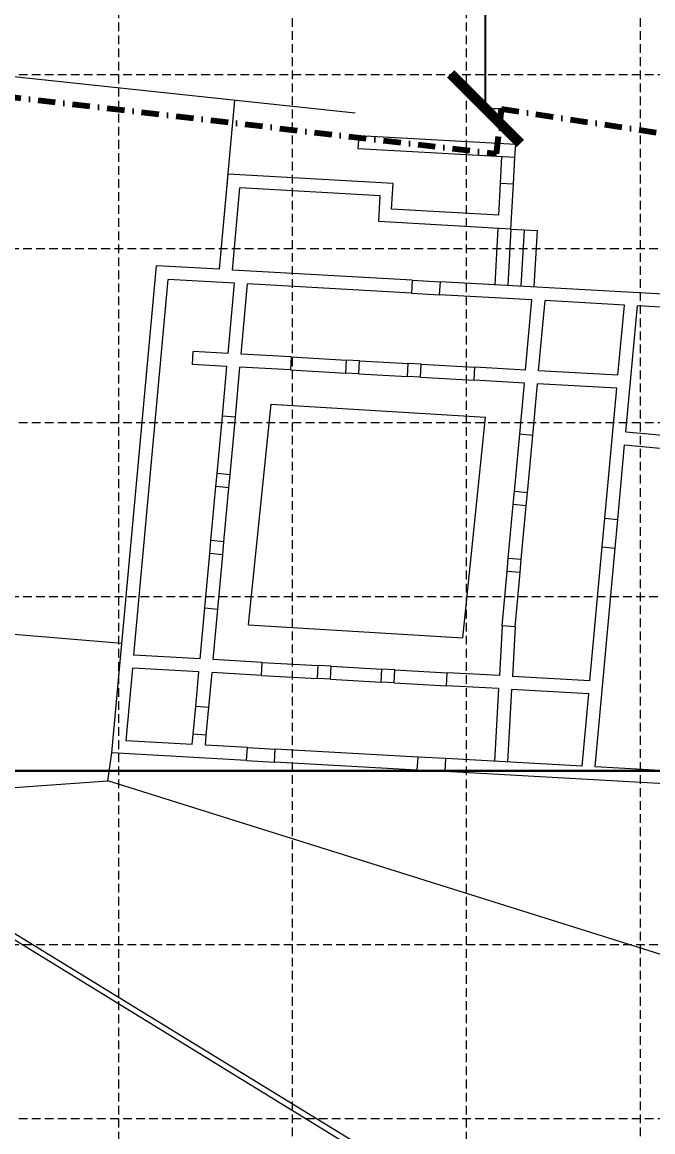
# Model space of a CAD drawing. Header units: millimetres. Extents: x 4203764 to 12476749, y 34048 to 3000914.
# Drawn here: x 12074788 to 12092919, y 2296097 to 2327981 of the extents above; entities that cross this region are included whole.
import ezdxf

# ---------------------------------------------------------------- set-up
doc = ezdxf.new("R2010")
doc.units = ezdxf.units.MM
doc.header["$MEASUREMENT"] = 0
doc.linetypes.add('DASHDOTX2', pattern=[2, 1, -0.5, 0, -0.5])
doc.linetypes.add('DASHED', pattern=[0.75, 0.5, -0.25])
for name, color, linetype, lineweight in [('4', 1, 'Continuous', 35), ('A_SITE EDGE', 1, 'Continuous', 50), ('building property', 253, 'Continuous', 15), ('dimensions', 7, 'Continuous', 25), ('outer profile and ghats', 1, 'Continuous', 9), ('wall', 22, 'Continuous', 9)]:
    doc.layers.add(name, color=color, linetype=linetype, lineweight=lineweight)
doc.styles.get("Standard").update_dxf_attribs({"font": 'arial.ttf'})
doc.dimstyles.get("Standard").update_dxf_attribs({"dimtxt": 10000, "dimasz": 2000, "dimexe": 0.18, "dimexo": 0.0625, "dimgap": 0.09, "dimtad": 0, "dimtih": 1, "dimtoh": 1, "dimdec": 4, "dimzin": 0, "dimdsep": 46, "dimtxsty": 'Standard', "dimblk": 'ARCHTICK', "dimcen": 0, "dimadec": 0, "dimazin": 0, "dimtfac": 1, "dimtdec": 4, "dimtofl": 0, "dimtmove": 0, "dimatfit": 3, "dimldrblk": 'ARCHTICK', "dimfxl": 0, "dimtolj": 1, "dimtzin": 0, "dimlwe": 18, "dimarcsym": 0})

# ---------------------------------------------------------------- blocks, each defined once
blk = doc.blocks.new('GRID')
at = {"layer": 'building property', "color": 253, "linetype": 'DASHED', "lineweight": 15, "ltscale": 500}
for p, q in [((12901403, 2126471), (12901403, 2336721)), ((12911403, 2126471), (12911403, 2336721)), ((12896403, 2121471), (12896403, 2331721)), ((12906403, 2121471), (12906403, 2331721)), ((13056903, 2326471), (12611403, 2326471)), ((13061903, 2321471), (12616403, 2321471)), ((13056903, 2316471), (12611403, 2316471)), ((13061903, 2311471), (12616403, 2311471)), ((13056903, 2306471), (12611403, 2306471)), ((13061903, 2301471), (12616403, 2301471)), ((13056903, 2296471), (12611403, 2296471))]:
    blk.add_line(p, q, dxfattribs=at)
blk = doc.blocks.new('_ArchTick')
at = {"color": 0, "linetype": 'ByBlock', "lineweight": 30, "const_width": 0.15}
blk.add_lwpolyline([(-0.5, -0.5), (0.5, 0.5)], dxfattribs=at)
blk = doc.blocks.new('*D35')
at = {"layer": 'Defpoints', "color": 0, "lineweight": 30}
for p in [(12088108, 2444423), (12089217, 2444423), (12088571, 2325494)]:
    blk.add_point(p, dxfattribs=at)
at = {"layer": 'dimensions', "color": 0, "linetype": 'DASHED', "lineweight": 18}
for p, q in [((12089217, 2444423), (12088107, 2444423)), ((12088571, 2325494), (12088107, 2325494))]:
    blk.add_line(p, q, dxfattribs=at)
at = {"layer": 'dimensions', "color": 0, "lineweight": -2}
for p, q in [((12088108, 2444423), (12088108, 2385980)), ((12088108, 2325494), (12088108, 2383937))]:
    blk.add_line(p, q, dxfattribs=at)
at = {"layer": 'dimensions', "color": 0, "lineweight": -2, "xscale": 2000, "yscale": 2000, "zscale": 2000}
for p, rotation in [((12088108, 2444423), 90), ((12088108, 2325494), 270)]:
    blk.add_blockref('_ArchTick', p, dxfattribs=dict(at, rotation=rotation))
at = {"layer": 'dimensions', "color": 0, "lineweight": 35, "insert": (12088108, 2384959), "char_height": 2000, "attachment_point": 5}
blk.add_mtext('\\A1;118928', dxfattribs=at)
blk = doc.blocks.new('*D43')
at = {"layer": '4', "color": 0, "linetype": 'DASHED', "lineweight": 18}
for p, q in [((11789424, 2546471), (11756492, 2546471)), ((12167563, 2261471), (11756492, 2261471))]:
    blk.add_line(p, q, dxfattribs=at)
at = {"layer": '4', "color": 0, "lineweight": -2}
for p, q in [((11756492, 2546471), (11756492, 2409077)), ((11756492, 2261471), (11756492, 2398865))]:
    blk.add_line(p, q, dxfattribs=at)
at = {"layer": 'Defpoints', "color": 0, "lineweight": 30}
for p in [(11756492, 2546471), (11789424, 2546471), (12167563, 2261471)]:
    blk.add_point(p, dxfattribs=at)
at = {"layer": '4', "color": 0, "lineweight": -2, "xscale": 2000, "yscale": 2000, "zscale": 2000}
for p, rotation in [((11756492, 2546471), 90), ((11756492, 2261471), 270)]:
    blk.add_blockref('_ArchTick', p, dxfattribs=dict(at, rotation=rotation))
at = {"layer": '4', "color": 0, "lineweight": 30, "insert": (11756492, 2403971), "char_height": 10000, "attachment_point": 5}
blk.add_mtext('\\A1;285000.0000', dxfattribs=at)

msp = doc.modelspace()

# ---------------------------------------------------------------- linework, layer by layer
at = {"layer": '4', "lineweight": 30}
msp.add_xline((11792562.75326, 2306470.7114), (1, 0), dxfattribs=at)
at = {"layer": 'A_SITE EDGE', "linetype": 'DASHDOTX2', "lineweight": 80, "ltscale": 500}
msp.add_lwpolyline([(12074249.19988, 2325859.9204), (12088419.98327, 2324202.70939), (12088571.04782, 2325494.45983), (12107775.40323, 2322526.4629), (12108545.13985, 2323775.8078), (12123663.33992, 2317215.88102), (12122053.3039, 2311843.92702), (12131344.39031, 2309231.79194), (12130428.47048, 2304375.23791), (12129490.43524, 2304625.75392), (12128634.22305, 2301864.3428), (12137523.08205, 2298301.60724)], dxfattribs=at)
at = {"layer": 'building property'}
for p, q in [((12084451.8389, 2324341.00256), (12084472.80879, 2324715.52672)), ((12084451.8389, 2324341.00256), (12084472.80879, 2324715.52672)), ((12088976.79153, 2324463.34532), (12084472.80879, 2324715.52672)), ((12088976.79153, 2324463.34532), (12084472.80879, 2324715.52672)), ((12088955.82164, 2324088.82115), (12084451.8389, 2324341.00256)), ((12088955.82164, 2324088.82115), (12084451.8389, 2324341.00256)), ((12088955.82164, 2324088.82115), (12088976.79153, 2324463.34532)), ((12080455.95725, 2320879.27888), (12080706.23823, 2323612.91485)), ((12080455.95725, 2320879.27888), (12080706.23823, 2323612.91485)), ((12085451.20474, 2323347.24059), (12080706.23823, 2323612.91485)), ((12085451.20474, 2323347.24059), (12080706.23823, 2323612.91485)), ((12080830.7158, 2320858.29586), (12081046.77475, 2323218.14967)), ((12080830.7158, 2320858.29586), (12081046.77475, 2323218.14967)), ((12085080.0003, 2322992.32632), (12081046.77475, 2323218.14967)), ((12085080.0003, 2322992.32632), (12081046.77475, 2323218.14967)), ((12085409.62877, 2322604.69), (12085451.20474, 2323347.24059)), ((12085409.62877, 2322604.69), (12085451.20474, 2323347.24059)), ((12088487.37709, 2322432.36454), (12088538.96191, 2323353.67409)), ((12088487.37709, 2322432.36454), (12088538.96191, 2323353.67409)), ((12088538.96191, 2323353.67409), (12088913.48608, 2323332.7042)), ((12088538.96191, 2323353.67409), (12088913.48608, 2323332.7042)), ((12088840.93137, 2322036.87048), (12088913.48608, 2323332.7042)), ((12088840.93137, 2322036.87048), (12088913.48608, 2323332.7042)), ((12085038.42434, 2322249.77573), (12085080.0003, 2322992.32632)), ((12085038.42434, 2322249.77573), (12085080.0003, 2322992.32632)), ((12088487.37709, 2322432.36454), (12085409.62877, 2322604.69)), ((12088487.37709, 2322432.36454), (12085409.62877, 2322604.69)), ((12088840.93137, 2322036.87048), (12085038.42434, 2322249.77573)), ((12088840.93137, 2322036.87048), (12085038.42434, 2322249.77573)), ((12088466.4072, 2322057.84038), (12088375.59088, 2320435.85259)), ((12088466.4072, 2322057.84038), (12088375.59088, 2320435.85259)), ((12088840.93137, 2322036.87048), (12088750.11504, 2320414.8827)), ((12088840.93137, 2322036.87048), (12088750.11504, 2320414.8827)), ((12088840.93137, 2322036.87048), (12089589.9797, 2321994.9307)), ((12088840.93137, 2322036.87048), (12089589.9797, 2321994.9307)), ((12089215.45553, 2322015.90059), (12089124.63921, 2320393.91281)), ((12089215.45553, 2322015.90059), (12089124.63921, 2320393.91281)), ((12089589.9797, 2321994.9307), (12089499.16337, 2320372.94292)), ((12089589.9797, 2321994.9307), (12089499.16337, 2320372.94292)), ((12077366.81321, 2306981.82799), (12078648.47494, 2320980.48118)), ((12077366.81321, 2306981.82799), (12078648.47494, 2320980.48118)), ((12080455.95725, 2320879.27888), (12078648.47494, 2320980.48118)), ((12080455.95725, 2320879.27888), (12078648.47494, 2320980.48118)), ((12086002.58094, 2320568.71921), (12080830.7158, 2320858.29586)), ((12086002.58094, 2320568.71921), (12080830.7158, 2320858.29586)), ((12078000.87645, 2309793.04032), (12078989.01146, 2320585.71599)), ((12078000.87645, 2309793.04032), (12078989.01146, 2320585.71599)), ((12080892.62741, 2320479.1311), (12078989.01146, 2320585.71599)), ((12080892.62741, 2320479.1311), (12078989.01146, 2320585.71599)), ((12086002.58094, 2320568.71921), (12085981.61105, 2320194.19505)), ((12086002.58094, 2320568.71921), (12085981.61105, 2320194.19505)), ((12086801.79825, 2320523.97043), (12086780.82835, 2320149.44627)), ((12086801.79825, 2320523.97043), (12086780.82835, 2320149.44627)), ((12093573.15123, 2320144.83725), (12086801.79825, 2320523.97043)), ((12093573.15123, 2320144.83725), (12086801.79825, 2320523.97043)), ((12080708.02692, 2318462.875), (12080892.62741, 2320479.1311)), ((12080708.02692, 2318462.875), (12080892.62741, 2320479.1311)), ((12081082.78546, 2318441.89199), (12081267.38596, 2320458.14808)), ((12081082.78546, 2318441.89199), (12081267.38596, 2320458.14808)), ((12085981.61105, 2320194.19505), (12081267.38596, 2320458.14808)), ((12085981.61105, 2320194.19505), (12081267.38596, 2320458.14808)), ((12089444.47719, 2320000.30655), (12086780.82835, 2320149.44627)), ((12089444.47719, 2320000.30655), (12086780.82835, 2320149.44627)), ((12089259.8767, 2317984.05045), (12089444.47719, 2320000.30655)), ((12089259.8767, 2317984.05045), (12089444.47719, 2320000.30655)), ((12089634.63525, 2317963.06744), (12089819.23574, 2319979.32354)), ((12089634.63525, 2317963.06744), (12089819.23574, 2319979.32354)), ((12092100.43853, 2319851.59726), (12089819.23574, 2319979.32354)), ((12092100.43853, 2319851.59726), (12089819.23574, 2319979.32354)), ((12091915.83803, 2317835.34117), (12092100.43853, 2319851.59726)), ((12091915.83803, 2317835.34117), (12092100.43853, 2319851.59726)), ((12092143.48617, 2316207.57879), (12092475.19707, 2319830.61425)), ((12092143.48617, 2316207.57879), (12092475.19707, 2319830.61425)), ((12094515.78793, 2319716.36002), (12092475.19707, 2319830.61425)), ((12094515.78793, 2319716.36002), (12092475.19707, 2319830.61425)), ((12079685.47842, 2318144.42998), (12079706.44832, 2318518.95414)), ((12079685.47842, 2318144.42998), (12079706.44832, 2318518.95414)), ((12080708.02692, 2318462.875), (12079706.44832, 2318518.95414)), ((12080708.02692, 2318462.875), (12079706.44832, 2318518.95414)), ((12082521.40498, 2318361.34259), (12081082.78546, 2318441.89199)), ((12082521.40498, 2318361.34259), (12081082.78546, 2318441.89199)), ((12082521.40498, 2318361.34259), (12082500.43508, 2317986.81842)), ((12082521.40498, 2318361.34259), (12082500.43508, 2317986.81842)), ((12084091.07671, 2317897.75719), (12084112.04661, 2318272.28136)), ((12084091.07671, 2317897.75719), (12084112.04661, 2318272.28136)), ((12084486.57077, 2318251.31147), (12084112.04661, 2318272.28136)), ((12084486.57077, 2318251.31147), (12084112.04661, 2318272.28136)), ((12080673.80489, 2318089.09283), (12079685.47842, 2318144.42998)), ((12080673.80489, 2318089.09283), (12079685.47842, 2318144.42998)), ((12080543.10022, 2316661.50137), (12080673.80489, 2318089.09283)), ((12080543.10022, 2316661.50137), (12080673.80489, 2318089.09283)), ((12080916.64861, 2316627.30074), (12081048.56344, 2318068.10982)), ((12080916.64861, 2316627.30074), (12081048.56344, 2318068.10982)), ((12082500.43508, 2317986.81842), (12081048.56344, 2318068.10982)), ((12082500.43508, 2317986.81842), (12081048.56344, 2318068.10982)), ((12084465.60088, 2317876.7873), (12084486.57077, 2318251.31147)), ((12084465.60088, 2317876.7873), (12084486.57077, 2318251.31147)), ((12085864.54417, 2317798.45941), (12085885.51406, 2318172.98357)), ((12085864.54417, 2317798.45941), (12085885.51406, 2318172.98357)), ((12086260.03823, 2318152.01368), (12085885.51406, 2318172.98357)), ((12086260.03823, 2318152.01368), (12085885.51406, 2318172.98357)), ((12086239.06834, 2317777.48952), (12086260.03823, 2318152.01368)), ((12086239.06834, 2317777.48952), (12086260.03823, 2318152.01368)), ((12087779.98937, 2317691.21218), (12087800.95926, 2318065.73635)), ((12087779.98937, 2317691.21218), (12087800.95926, 2318065.73635)), ((12089259.8767, 2317984.05045), (12087800.95926, 2318065.73635)), ((12089259.8767, 2317984.05045), (12087800.95926, 2318065.73635)), ((12091915.83803, 2317835.34117), (12089634.63525, 2317963.06744)), ((12091915.83803, 2317835.34117), (12089634.63525, 2317963.06744)), ((12084465.60088, 2317876.7873), (12084091.07671, 2317897.75719)), ((12084465.60088, 2317876.7873), (12084091.07671, 2317897.75719)), ((12086239.06834, 2317777.48952), (12085864.54417, 2317798.45941)), ((12086239.06834, 2317777.48952), (12085864.54417, 2317798.45941)), ((12089225.65467, 2317610.26829), (12087779.98937, 2317691.21218)), ((12089225.65467, 2317610.26829), (12087779.98937, 2317691.21218)), ((12089091.14748, 2316141.14461), (12089225.65467, 2317610.26829)), ((12089091.14748, 2316141.14461), (12089225.65467, 2317610.26829)), ((12089464.69587, 2316106.94398), (12089600.41322, 2317589.28527)), ((12089464.69587, 2316106.94398), (12089600.41322, 2317589.28527)), ((12091881.61601, 2317461.559), (12089600.41322, 2317589.28527)), ((12091881.61601, 2317461.559), (12089600.41322, 2317589.28527)), ((12091539.68275, 2313726.87227), (12091881.61601, 2317461.559)), ((12091539.68275, 2313726.87227), (12091881.61601, 2317461.559)), ((12081290.58385, 2310660.07142), (12081942.77912, 2317000.70835)), ((12081290.58385, 2310660.07142), (12081942.77912, 2317000.70835)), ((12081942.77912, 2317000.70835), (12088112.76052, 2316634.05274)), ((12081942.77912, 2317000.70835), (12088112.76052, 2316634.05274)), ((12080916.64861, 2316627.30074), (12080543.10022, 2316661.50137)), ((12080916.64861, 2316627.30074), (12080543.10022, 2316661.50137)), ((12087460.56525, 2310293.41582), (12088112.76052, 2316634.05274)), ((12087460.56525, 2310293.41582), (12088112.76052, 2316634.05274)), ((12089464.69587, 2316106.94398), (12089091.14748, 2316141.14461)), ((12089464.69587, 2316106.94398), (12089091.14748, 2316141.14461)), ((12092143.48617, 2316207.57879), (12094551.03605, 2315987.15297)), ((12092143.48617, 2316207.57879), (12094551.03605, 2315987.15297)), ((12091913.23115, 2313692.67165), (12092109.28555, 2315834.03039)), ((12091913.23115, 2313692.67165), (12092109.28555, 2315834.03039)), ((12092109.28555, 2315834.03039), (12094516.83542, 2315613.60458)), ((12092109.28555, 2315834.03039), (12094516.83542, 2315613.60458)), ((12080357.6259, 2314635.70108), (12080391.82652, 2315009.24947)), ((12080357.6259, 2314635.70108), (12080391.82652, 2315009.24947)), ((12080765.37492, 2314975.04885), (12080391.82652, 2315009.24947)), ((12080765.37492, 2314975.04885), (12080391.82652, 2315009.24947)), ((12080731.17429, 2314601.50045), (12080765.37492, 2314975.04885)), ((12080731.17429, 2314601.50045), (12080765.37492, 2314975.04885)), ((12080731.17429, 2314601.50045), (12080357.6259, 2314635.70108)), ((12080731.17429, 2314601.50045), (12080357.6259, 2314635.70108)), ((12088906.23276, 2314121.45648), (12088940.43339, 2314495.00487)), ((12088906.23276, 2314121.45648), (12088940.43339, 2314495.00487)), ((12089313.98178, 2314460.80425), (12088940.43339, 2314495.00487)), ((12089313.98178, 2314460.80425), (12088940.43339, 2314495.00487)), ((12089279.78116, 2314087.25585), (12089313.98178, 2314460.80425)), ((12089279.78116, 2314087.25585), (12089313.98178, 2314460.80425)), ((12089279.78116, 2314087.25585), (12088906.23276, 2314121.45648)), ((12089279.78116, 2314087.25585), (12088906.23276, 2314121.45648)), ((12091539.68275, 2313726.87227), (12091913.23115, 2313692.67165)), ((12091539.68275, 2313726.87227), (12091913.23115, 2313692.67165)), ((12080181.71883, 2312714.39688), (12080215.91945, 2313087.94527)), ((12080181.71883, 2312714.39688), (12080215.91945, 2313087.94527)), ((12080589.46785, 2313053.74465), (12080215.91945, 2313087.94527)), ((12080589.46785, 2313053.74465), (12080215.91945, 2313087.94527)), ((12080555.26722, 2312680.19625), (12080589.46785, 2313053.74465)), ((12080555.26722, 2312680.19625), (12080589.46785, 2313053.74465)), ((12091112.30351, 2309058.92159), (12091464.3601, 2312904.1781)), ((12091112.30351, 2309058.92159), (12091464.3601, 2312904.1781)), ((12091261.9794, 2306579.52539), (12091837.9085, 2312869.97747)), ((12091261.9794, 2306579.52539), (12091837.9085, 2312869.97747)), ((12091464.3601, 2312904.1781), (12091837.9085, 2312869.97747)), ((12091464.3601, 2312904.1781), (12091837.9085, 2312869.97747)), ((12080555.26722, 2312680.19625), (12080181.71883, 2312714.39688)), ((12080555.26722, 2312680.19625), (12080181.71883, 2312714.39688)), ((12088730.32569, 2312200.15228), (12088764.52632, 2312573.70067)), ((12088730.32569, 2312200.15228), (12088764.52632, 2312573.70067)), ((12089138.07471, 2312539.50005), (12088764.52632, 2312573.70067)), ((12089138.07471, 2312539.50005), (12088764.52632, 2312573.70067)), ((12089103.87409, 2312165.95165), (12089138.07471, 2312539.50005)), ((12089103.87409, 2312165.95165), (12089138.07471, 2312539.50005)), ((12089103.87409, 2312165.95165), (12088730.32569, 2312200.15228)), ((12089103.87409, 2312165.95165), (12088730.32569, 2312200.15228)), ((12079904.49239, 2309686.45542), (12080038.78943, 2311153.28366)), ((12079904.49239, 2309686.45542), (12080038.78943, 2311153.28366)), ((12080038.78943, 2311153.28366), (12080412.33783, 2311119.08303)), ((12080038.78943, 2311153.28366), (12080412.33783, 2311119.08303)), ((12080279.25094, 2309665.47241), (12080412.33783, 2311119.08303)), ((12080279.25094, 2309665.47241), (12080412.33783, 2311119.08303)), ((12081290.58385, 2310660.07142), (12087460.56525, 2310293.41582)), ((12081290.58385, 2310660.07142), (12087460.56525, 2310293.41582)), ((12088587.39629, 2310639.03905), (12088507.09157, 2309204.78938)), ((12088587.39629, 2310639.03905), (12088507.09157, 2309204.78938)), ((12088960.94469, 2310604.83843), (12088587.39629, 2310639.03905)), ((12088960.94469, 2310604.83843), (12088587.39629, 2310639.03905)), ((12088960.94469, 2310604.83843), (12088881.3815, 2309183.8326)), ((12088960.94469, 2310604.83843), (12088881.3815, 2309183.8326)), ((12079904.49239, 2309686.45542), (12078000.87645, 2309793.04032)), ((12079904.49239, 2309686.45542), (12078000.87645, 2309793.04032)), ((12081687.29995, 2309586.63468), (12080279.25094, 2309665.47241)), ((12081687.29995, 2309586.63468), (12080279.25094, 2309665.47241)), ((12077775.79379, 2307334.62714), (12077966.65442, 2309419.25815)), ((12077775.79379, 2307334.62714), (12077966.65442, 2309419.25815)), ((12079870.27037, 2309312.67325), (12077966.65442, 2309419.25815)), ((12079870.27037, 2309312.67325), (12077966.65442, 2309419.25815)), ((12081666.33006, 2309212.11051), (12081687.29995, 2309586.63468)), ((12081666.33006, 2309212.11051), (12081687.29995, 2309586.63468)), ((12083277.40156, 2309121.9054), (12083298.37145, 2309496.42956)), ((12083277.40156, 2309121.9054), (12083298.37145, 2309496.42956)), ((12083672.89562, 2309475.45967), (12083298.37145, 2309496.42956)), ((12083672.89562, 2309475.45967), (12083298.37145, 2309496.42956)), ((12083651.92573, 2309100.93551), (12083672.89562, 2309475.45967)), ((12083651.92573, 2309100.93551), (12083672.89562, 2309475.45967)), ((12085108.40647, 2309019.38605), (12085129.37636, 2309393.91021)), ((12085108.40647, 2309019.38605), (12085129.37636, 2309393.91021)), ((12085503.90053, 2309372.94032), (12085129.37636, 2309393.91021)), ((12085503.90053, 2309372.94032), (12085129.37636, 2309393.91021)), ((12085482.93063, 2308998.41615), (12085503.90053, 2309372.94032)), ((12085482.93063, 2308998.41615), (12085503.90053, 2309372.94032)), ((12079779.55096, 2308321.81156), (12079870.27037, 2309312.67325)), ((12079779.55096, 2308321.81156), (12079870.27037, 2309312.67325)), ((12080153.09936, 2308287.61093), (12080245.02892, 2309291.69024)), ((12080153.09936, 2308287.61093), (12080245.02892, 2309291.69024)), ((12081666.33006, 2309212.11051), (12080245.02892, 2309291.69024)), ((12081666.33006, 2309212.11051), (12080245.02892, 2309291.69024)), ((12083651.92573, 2309100.93551), (12083277.40156, 2309121.9054)), ((12083651.92573, 2309100.93551), (12083277.40156, 2309121.9054)), ((12085482.93063, 2308998.41615), (12085108.40647, 2309019.38605)), ((12085482.93063, 2308998.41615), (12085108.40647, 2309019.38605)), ((12086989.80237, 2308914.04526), (12087010.77227, 2309288.56943)), ((12086989.80237, 2308914.04526), (12087010.77227, 2309288.56943)), ((12088507.09157, 2309204.78938), (12087010.77227, 2309288.56943)), ((12088507.09157, 2309204.78938), (12087010.77227, 2309288.56943)), ((12091112.30351, 2309058.92159), (12088881.3815, 2309183.8326)), ((12091112.30351, 2309058.92159), (12088881.3815, 2309183.8326)), ((12088486.12168, 2308830.26521), (12086989.80237, 2308914.04526)), ((12088486.12168, 2308830.26521), (12086989.80237, 2308914.04526)), ((12088486.12168, 2308830.26521), (12088369.16991, 2306741.49599)), ((12088486.12168, 2308830.26521), (12088369.16991, 2306741.49599)), ((12088860.41161, 2308809.30844), (12088743.45983, 2306720.53921)), ((12088860.41161, 2308809.30844), (12088743.45983, 2306720.53921)), ((12091078.08148, 2308685.13942), (12088860.41161, 2308809.30844)), ((12091078.08148, 2308685.13942), (12088860.41161, 2308809.30844)), ((12090887.22085, 2306600.50841), (12091078.08148, 2308685.13942)), ((12090887.22085, 2306600.50841), (12091078.08148, 2308685.13942)), ((12080153.09936, 2308287.61093), (12079779.55096, 2308321.81156)), ((12080153.09936, 2308287.61093), (12079779.55096, 2308321.81156)), ((12079679.40973, 2307228.04224), (12079706.5684, 2307524.6765)), ((12079679.40973, 2307228.04224), (12079706.5684, 2307524.6765)), ((12080080.1168, 2307490.47587), (12079706.5684, 2307524.6765)), ((12080080.1168, 2307490.47587), (12079706.5684, 2307524.6765)), ((12080054.16828, 2307207.05923), (12080080.1168, 2307490.47587)), ((12080054.16828, 2307207.05923), (12080080.1168, 2307490.47587)), ((12079679.40973, 2307228.04224), (12077775.79379, 2307334.62714)), ((12079679.40973, 2307228.04224), (12077775.79379, 2307334.62714)), ((12081262.57196, 2307139.39979), (12080054.16828, 2307207.05923)), ((12081262.57196, 2307139.39979), (12080054.16828, 2307207.05923)), ((12081241.60207, 2306764.87562), (12081262.57196, 2307139.39979)), ((12081241.60207, 2306764.87562), (12081262.57196, 2307139.39979)), ((12081241.60207, 2306764.87562), (12077366.81321, 2306981.82799)), ((12081241.60207, 2306764.87562), (12077366.81321, 2306981.82799)), ((12082040.81937, 2306720.12684), (12082061.78926, 2307094.65101)), ((12082040.81937, 2306720.12684), (12082061.78926, 2307094.65101)), ((12086167.88555, 2306864.74757), (12082061.78926, 2307094.65101)), ((12086167.88555, 2306864.74757), (12082061.78926, 2307094.65101)), ((12086146.91566, 2306490.2234), (12086167.88555, 2306864.74757)), ((12086146.91566, 2306490.2234), (12086167.88555, 2306864.74757)), ((12086946.13296, 2306445.47462), (12086967.10286, 2306819.99879)), ((12086946.13296, 2306445.47462), (12086967.10286, 2306819.99879)), ((12090887.22085, 2306600.50841), (12086967.10286, 2306819.99879)), ((12090887.22085, 2306600.50841), (12086967.10286, 2306819.99879)), ((12086146.91566, 2306490.2234), (12082040.81937, 2306720.12684)), ((12086146.91566, 2306490.2234), (12082040.81937, 2306720.12684)), ((12093302.57026, 2306465.27117), (12091261.9794, 2306579.52539)), ((12093302.57026, 2306465.27117), (12091261.9794, 2306579.52539)), ((12093268.34823, 2306091.489), (12086946.13296, 2306445.47462)), ((12093268.34823, 2306091.489), (12086946.13296, 2306445.47462)), ((12086254.10453, 2294633.43469), (12074529.02582, 2301818.9818)), ((12086029.30494, 2294579.47112), (12074574.70585, 2301599.25865))]:
    msp.add_line(p, q, dxfattribs=at)
at = {"layer": 'building property', "ltscale": 7}
for p, q in [((12088538.96191, 2323353.67409), (12088581.29747, 2324109.79104)), ((12088538.96191, 2323353.67409), (12088581.29747, 2324109.79104)), ((12088913.48608, 2323332.7042), (12088955.82164, 2324088.82115)), ((12088913.48608, 2323332.7042), (12088955.82164, 2324088.82115)), ((12086002.58094, 2320568.71921), (12086801.79825, 2320523.97043)), ((12086002.58094, 2320568.71921), (12086801.79825, 2320523.97043)), ((12085981.61105, 2320194.19505), (12086780.82835, 2320149.44627)), ((12085981.61105, 2320194.19505), (12086780.82835, 2320149.44627)), ((12082521.40498, 2318361.34259), (12084112.04661, 2318272.28136)), ((12082521.40498, 2318361.34259), (12084112.04661, 2318272.28136)), ((12082500.43508, 2317986.81842), (12084091.07671, 2317897.75719)), ((12082500.43508, 2317986.81842), (12084091.07671, 2317897.75719)), ((12084486.57077, 2318251.31147), (12085885.51406, 2318172.98357)), ((12084486.57077, 2318251.31147), (12085885.51406, 2318172.98357)), ((12086260.03823, 2318152.01368), (12087800.95926, 2318065.73635)), ((12086260.03823, 2318152.01368), (12087800.95926, 2318065.73635)), ((12084465.60088, 2317876.7873), (12085864.54417, 2317798.45941)), ((12084465.60088, 2317876.7873), (12085864.54417, 2317798.45941)), ((12086239.06834, 2317777.48952), (12087779.98937, 2317691.21218)), ((12086239.06834, 2317777.48952), (12087779.98937, 2317691.21218)), ((12080391.82652, 2315009.24947), (12080543.10022, 2316661.50137)), ((12080391.82652, 2315009.24947), (12080543.10022, 2316661.50137)), ((12080765.37492, 2314975.04885), (12080916.64861, 2316627.30074)), ((12080765.37492, 2314975.04885), (12080916.64861, 2316627.30074)), ((12088940.43339, 2314495.00487), (12089091.14748, 2316141.14461)), ((12088940.43339, 2314495.00487), (12089091.14748, 2316141.14461)), ((12089313.98178, 2314460.80425), (12089464.69587, 2316106.94398)), ((12089313.98178, 2314460.80425), (12089464.69587, 2316106.94398)), ((12080215.91945, 2313087.94527), (12080357.6259, 2314635.70108)), ((12080215.91945, 2313087.94527), (12080357.6259, 2314635.70108)), ((12080589.46785, 2313053.74465), (12080731.17429, 2314601.50045)), ((12080589.46785, 2313053.74465), (12080731.17429, 2314601.50045)), ((12088764.52632, 2312573.70067), (12088906.23276, 2314121.45648)), ((12088764.52632, 2312573.70067), (12088906.23276, 2314121.45648)), ((12089138.07471, 2312539.50005), (12089279.78116, 2314087.25585)), ((12089138.07471, 2312539.50005), (12089279.78116, 2314087.25585)), ((12091464.3601, 2312904.1781), (12091539.68275, 2313726.87227)), ((12091464.3601, 2312904.1781), (12091539.68275, 2313726.87227)), ((12091837.9085, 2312869.97747), (12091913.23115, 2313692.67165)), ((12091837.9085, 2312869.97747), (12091913.23115, 2313692.67165)), ((12080038.78943, 2311153.28366), (12080181.71883, 2312714.39688)), ((12080038.78943, 2311153.28366), (12080181.71883, 2312714.39688)), ((12080412.33783, 2311119.08303), (12080555.26722, 2312680.19625)), ((12080412.33783, 2311119.08303), (12080555.26722, 2312680.19625)), ((12088587.39629, 2310639.03905), (12088730.32569, 2312200.15228)), ((12088587.39629, 2310639.03905), (12088730.32569, 2312200.15228)), ((12088960.94469, 2310604.83843), (12089103.87409, 2312165.95165)), ((12088960.94469, 2310604.83843), (12089103.87409, 2312165.95165)), ((12081687.29995, 2309586.63468), (12083298.37145, 2309496.42956)), ((12081687.29995, 2309586.63468), (12083298.37145, 2309496.42956)), ((12083672.89562, 2309475.45967), (12085129.37636, 2309393.91021)), ((12083672.89562, 2309475.45967), (12085129.37636, 2309393.91021)), ((12085503.90053, 2309372.94032), (12087010.77227, 2309288.56943)), ((12085503.90053, 2309372.94032), (12087010.77227, 2309288.56943)), ((12081666.33006, 2309212.11051), (12083277.40156, 2309121.9054)), ((12081666.33006, 2309212.11051), (12083277.40156, 2309121.9054)), ((12083651.92573, 2309100.93551), (12085108.40647, 2309019.38605)), ((12083651.92573, 2309100.93551), (12085108.40647, 2309019.38605)), ((12085482.93063, 2308998.41615), (12086989.80237, 2308914.04526)), ((12085482.93063, 2308998.41615), (12086989.80237, 2308914.04526)), ((12079706.5684, 2307524.6765), (12079779.55096, 2308321.81156)), ((12079706.5684, 2307524.6765), (12079779.55096, 2308321.81156)), ((12080080.1168, 2307490.47587), (12080153.09936, 2308287.61093)), ((12080080.1168, 2307490.47587), (12080153.09936, 2308287.61093)), ((12081262.57196, 2307139.39979), (12082061.78926, 2307094.65101)), ((12081262.57196, 2307139.39979), (12082061.78926, 2307094.65101)), ((12086967.10286, 2306819.99879), (12086167.88555, 2306864.74757)), ((12086967.10286, 2306819.99879), (12086167.88555, 2306864.74757)), ((12081241.60207, 2306764.87562), (12082040.81937, 2306720.12684)), ((12081241.60207, 2306764.87562), (12082040.81937, 2306720.12684)), ((12086146.91566, 2306490.2234), (12086946.13296, 2306445.47462)), ((12086146.91566, 2306490.2234), (12086946.13296, 2306445.47462))]:
    msp.add_line(p, q, dxfattribs=at)
at = {"layer": 'building property'}
for points in [[(12068227.89725, 2327087.0983), (12084365.03354, 2325373.70172)], [(12072929.00063, 2305879.26452), (12077253.85082, 2306184.2791), (12077366.81321, 2306981.82799), (12077654.63209, 2310125.46294), (12072927.16669, 2310520.1233)]]:
    msp.add_lwpolyline(points, dxfattribs=at)
at = {"layer": 'outer profile and ghats'}
msp.add_line((12094566.38588, 2300749.38044), (12077253.85082, 2306184.2791), dxfattribs=at)
at = {"layer": 'wall'}
for p, q in [((12080455.95725, 2320879.27888), (12080901.12224, 2325741.49026)), ((12077366.81321, 2306981.82799), (12078648.47494, 2320980.48118)), ((12080455.95725, 2320879.27888), (12078648.47494, 2320980.48118)), ((12081290.58385, 2310660.07142), (12081942.77912, 2317000.70835)), ((12081942.77912, 2317000.70835), (12088112.76052, 2316634.05274)), ((12087460.56525, 2310293.41582), (12088112.76052, 2316634.05274)), ((12081290.58385, 2310660.07142), (12087460.56525, 2310293.41582))]:
    msp.add_line(p, q, dxfattribs=at)

# ---------------------------------------------------------------- block references
at = {"layer": '4', "lineweight": 35}
msp.add_blockref('GRID', (-818840.49034, 0), dxfattribs=at)

# ---------------------------------------------------------------- dimensions: what is measured, and where the dimension line sits
at = {"layer": '4', "lineweight": 30}
dim = msp.add_linear_dim(base=(11756491.8714410309, 2546470.7113984558), p1=(12167562.7532619406, 2261470.7113984558), p2=(11789423.9765982199, 2546470.7113984558), angle=90, dimstyle='Standard', dxfattribs=at)
dim.commit()
dim.dimension.update_dxf_attribs({"geometry": '*D43', "text_midpoint": (11756491.8714410309, 2403970.7113984581)})
at = {"layer": 'dimensions', "lineweight": 35}
dim = msp.add_linear_dim(base=(12088107.6442, 2444422.58209), p1=(12088571.04782, 2325494.45983), p2=(12089217.10335, 2444422.58209), angle=90, dimstyle='Standard', override={"dimtxt": 2000, "dimdec": 0}, dxfattribs=at)
dim.commit()
dim.dimension.update_dxf_attribs({"geometry": '*D35', "text_midpoint": (12088107.6442, 2384958.52096)})

doc.saveas('drawing.dxf')
